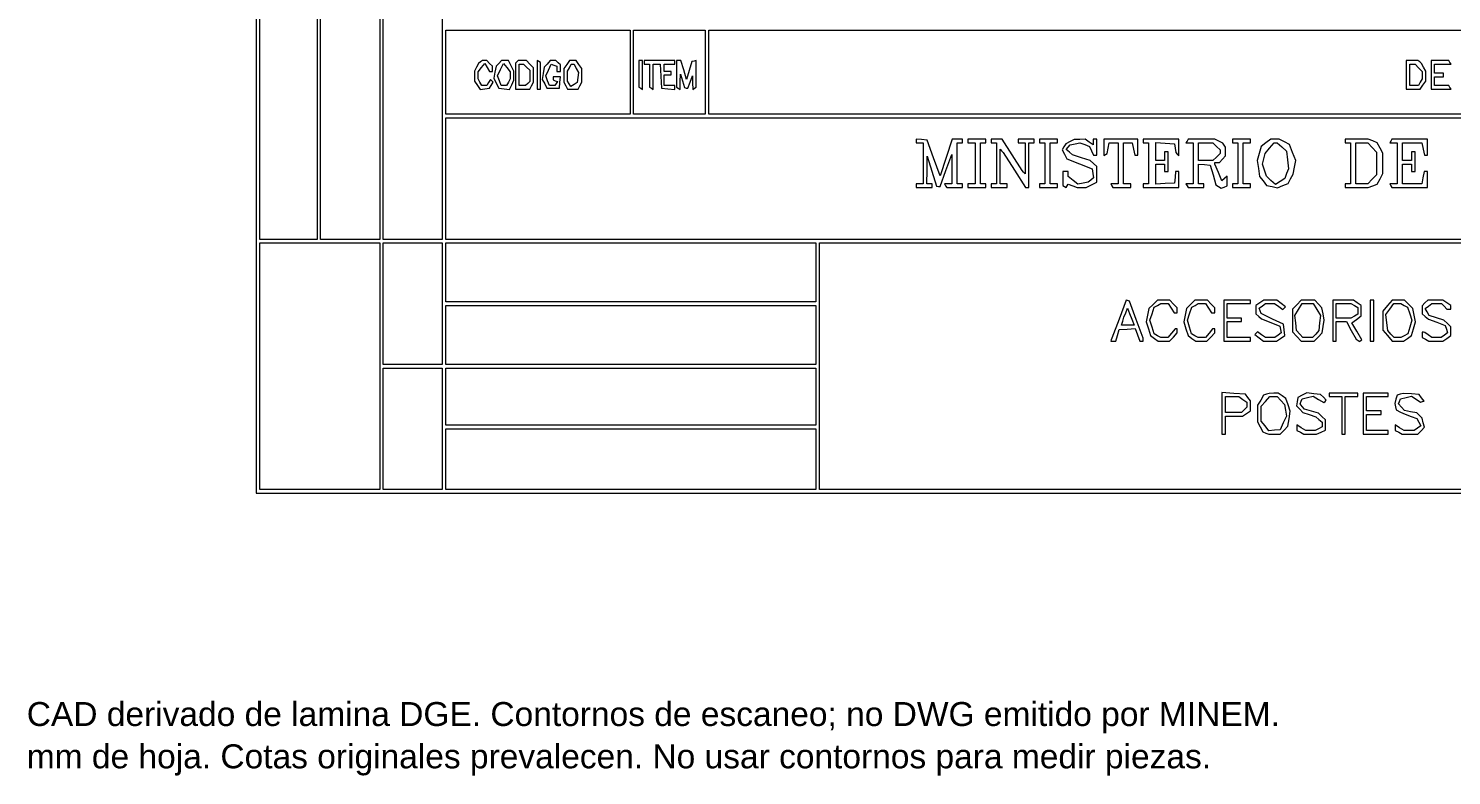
# Paper-space layout 'AN-17-DGE-071-B' of a CAD drawing. Header units: metres, sheet in millimetres. Extents: x 12 to 192, y 4 to 291.
# Drawn here: x 12.1 to 113, y 4.5 to 57.5 of the extents above; entities that cross this region are included whole.
import ezdxf

# ---------------------------------------------------------------- set-up
doc = ezdxf.new("R2010")
doc.units = ezdxf.units.M
doc.layers.add('DGE_CONTORNOS', color=7, linetype='Continuous', lineweight=0)
doc.layers.add('DGE_DATOS', color=7, linetype='Continuous', lineweight=0)
doc.styles.add('DGE_ARIAL', font='arial.ttf')

# ---------------------------------------------------------------- blocks, each defined once
blk = doc.blocks.new('LP_REF_DGE_MT_071_B')
at = {"layer": 'DGE_CONTORNOS'}
for points in [[(28.27, 147.25), (28.27, 24.51), (110.21, 24.51), (192.14, 24.51), (192.14, 147.25), (192.14, 269.99), (110.21, 269.99), (28.27, 269.99)], [(32.58, 61.33), (32.58, 42.51), (30.55, 42.51), (28.53, 42.51), (28.53, 61.33), (28.53, 80.15), (30.55, 80.15), (32.58, 80.15)], [(37.02, 61.33), (37.02, 42.51), (34.93, 42.51), (32.83, 42.51), (32.83, 61.33), (32.83, 80.15), (34.93, 80.15), (37.02, 80.15)], [(41.45, 51.89), (41.45, 42.51), (39.36, 42.51), (37.27, 42.51), (37.27, 51.89), (37.27, 61.27), (39.36, 61.27), (41.45, 61.27)], [(54.76, 54.36), (54.76, 51.38), (48.23, 51.38), (41.71, 51.38), (41.71, 54.36), (41.71, 57.34), (48.23, 57.34), (54.76, 57.34)], [(60.08, 54.36), (60.08, 51.38), (57.55, 51.38), (55.01, 51.38), (55.01, 54.36), (55.01, 57.34), (57.55, 57.34), (60.08, 57.34)], [(185.68, 54.36), (185.68, 51.38), (123.01, 51.38), (60.34, 51.38), (60.34, 54.36), (60.34, 57.34), (123.01, 57.34), (185.68, 57.34)], [(44.16, 55.09), (44.03, 54.99), (43.88, 54.72), (43.73, 54.44), (43.73, 54.08), (43.73, 53.72), (43.94, 53.43), (44.14, 53.14), (44.46, 53.18), (44.79, 53.22), (44.92, 53.43), (45.06, 53.65), (44.96, 53.75), (44.86, 53.85), (44.73, 53.63), (44.61, 53.41), (44.43, 53.41), (44.25, 53.41), (44.12, 53.65), (43.99, 53.9), (43.99, 54.15), (43.99, 54.39), (44.22, 54.69), (44.46, 54.98), (44.63, 54.7), (44.81, 54.42), (44.9, 54.42), (45, 54.42), (45, 54.6), (45, 54.78), (44.8, 54.98), (44.6, 55.18), (44.45, 55.18), (44.3, 55.18)], [(45.46, 54.99), (45.26, 54.79), (45.18, 54.37), (45.1, 53.94), (45.28, 53.58), (45.45, 53.22), (45.83, 53.18), (46.22, 53.14), (46.37, 53.47), (46.52, 53.8), (46.52, 54.12), (46.52, 54.43), (46.33, 54.81), (46.14, 55.18), (45.89, 55.18), (45.65, 55.18)], [(46.27, 54.15), (46.27, 53.9), (46.14, 53.65), (46.01, 53.41), (45.82, 53.41), (45.63, 53.41), (45.5, 53.76), (45.36, 54.1), (45.58, 54.55), (45.79, 54.99), (46.03, 54.69), (46.27, 54.39)], [(46.73, 55.1), (46.65, 55.01), (46.65, 54.08), (46.65, 53.15), (47.15, 53.15), (47.65, 53.15), (47.78, 53.4), (47.92, 53.65), (47.92, 54.16), (47.92, 54.68), (47.66, 54.93), (47.41, 55.18), (47.11, 55.18), (46.82, 55.18)], [(47.43, 54.72), (47.66, 54.51), (47.66, 54.11), (47.66, 53.71), (47.51, 53.56), (47.36, 53.41), (47.13, 53.41), (46.9, 53.41), (46.9, 54.17), (46.9, 54.93), (47.05, 54.93), (47.2, 54.93)], [(48.17, 54.18), (48.17, 53.15), (48.3, 53.15), (48.42, 53.15), (48.42, 54.1), (48.42, 55.04), (48.3, 55.12), (48.17, 55.2)], [(48.88, 54.94), (48.67, 54.71), (48.6, 54.28), (48.54, 53.85), (48.71, 53.54), (48.87, 53.22), (49.31, 53.22), (49.75, 53.22), (49.79, 53.63), (49.83, 54.04), (49.57, 54.04), (49.31, 54.04), (49.31, 53.93), (49.31, 53.81), (49.46, 53.76), (49.61, 53.71), (49.52, 53.56), (49.42, 53.41), (49.24, 53.41), (49.05, 53.41), (48.92, 53.76), (48.79, 54.1), (48.98, 54.51), (49.18, 54.92), (49.37, 54.85), (49.56, 54.78), (49.56, 54.6), (49.56, 54.42), (49.69, 54.42), (49.82, 54.42), (49.82, 54.65), (49.82, 54.88), (49.66, 55.03), (49.51, 55.18), (49.3, 55.18), (49.1, 55.18)], [(50.27, 54.9), (50.07, 54.62), (50.07, 54.13), (50.07, 53.65), (50.2, 53.4), (50.33, 53.15), (50.7, 53.15), (51.08, 53.15), (51.21, 53.4), (51.34, 53.65), (51.34, 54.13), (51.34, 54.62), (51.14, 54.9), (50.94, 55.18), (50.7, 55.18), (50.47, 55.18)], [(50.95, 54.63), (51.11, 54.34), (51.06, 53.98), (51.02, 53.62), (50.8, 53.48), (50.57, 53.34), (50.45, 53.54), (50.33, 53.73), (50.33, 54.08), (50.32, 54.44), (50.46, 54.68), (50.59, 54.93), (50.69, 54.93), (50.79, 54.93)], [(55.39, 54.24), (55.39, 53.3), (55.52, 53.22), (55.65, 53.14), (55.65, 54.16), (55.65, 55.18), (55.52, 55.18), (55.39, 55.18)], [(55.77, 55.06), (55.77, 54.93), (55.96, 54.93), (56.15, 54.93), (56.15, 54.11), (56.15, 53.3), (56.28, 53.22), (56.41, 53.14), (56.41, 54.03), (56.41, 54.93), (56.65, 54.93), (56.9, 54.93), (56.94, 54.07), (56.98, 53.22), (57.45, 53.18), (57.93, 53.14), (57.93, 53.27), (57.93, 53.41), (57.55, 53.41), (57.17, 53.41), (57.17, 53.79), (57.17, 54.17), (57.42, 54.17), (57.67, 54.17), (57.67, 54.3), (57.67, 54.42), (57.42, 54.42), (57.17, 54.42), (57.17, 54.68), (57.17, 54.93), (57.55, 54.93), (57.93, 54.93), (57.93, 55.06), (57.93, 55.18), (56.85, 55.18), (55.77, 55.18)], [(58.05, 54.24), (58.05, 53.3), (58.18, 53.22), (58.31, 53.14), (58.32, 53.69), (58.33, 54.23), (58.48, 53.75), (58.63, 53.27), (58.75, 53.24), (58.86, 53.22), (59.02, 53.66), (59.18, 54.11), (59.19, 53.62), (59.2, 53.14), (59.32, 53.22), (59.45, 53.3), (59.45, 54.25), (59.45, 55.2), (59.3, 55.15), (59.15, 55.11), (58.96, 54.48), (58.77, 53.85), (58.57, 54.52), (58.37, 55.18), (58.21, 55.18), (58.05, 55.18)], [(109.76, 54.17), (109.76, 53.15), (110.26, 53.15), (110.76, 53.15), (110.96, 53.44), (111.16, 53.72), (111.16, 54.08), (111.16, 54.44), (111.01, 54.72), (110.87, 54.99), (110.73, 55.09), (110.59, 55.18), (110.17, 55.18), (109.76, 55.18)], [(110.65, 54.68), (110.9, 54.42), (110.9, 54.16), (110.9, 53.9), (110.77, 53.65), (110.64, 53.41), (110.33, 53.41), (110.02, 53.41), (110.02, 54.17), (110.02, 54.93), (110.21, 54.93), (110.4, 54.93)], [(111.54, 54.17), (111.54, 53.15), (112.24, 53.15), (112.95, 53.15), (112.87, 53.28), (112.79, 53.41), (112.29, 53.41), (111.79, 53.41), (111.79, 53.73), (111.79, 54.04), (112.11, 54.04), (112.42, 54.04), (112.42, 54.17), (112.42, 54.3), (112.11, 54.3), (111.79, 54.3), (111.79, 54.61), (111.79, 54.93), (112.37, 54.93), (112.95, 54.93), (112.87, 55.06), (112.79, 55.18), (112.16, 55.18), (111.54, 55.18)], [(191.89, 46.82), (191.89, 42.51), (116.8, 42.51), (41.71, 42.51), (41.71, 46.82), (41.71, 51.13), (116.8, 51.13), (191.89, 51.13)], [(75.04, 49.49), (75.04, 49.35), (75.29, 49.35), (75.54, 49.35), (75.54, 47.9), (75.54, 46.44), (75.29, 46.44), (75.04, 46.44), (75.04, 46.31), (75.04, 46.18), (75.61, 46.18), (76.18, 46.18), (76.18, 46.31), (76.18, 46.44), (75.99, 46.44), (75.8, 46.44), (75.81, 47.42), (75.82, 48.4), (76.16, 47.34), (76.49, 46.27), (76.62, 46.26), (76.75, 46.25), (77.15, 47.39), (77.56, 48.53), (77.56, 47.48), (77.57, 46.44), (77.31, 46.44), (77.05, 46.44), (77.13, 46.31), (77.21, 46.18), (77.77, 46.18), (78.33, 46.18), (78.33, 46.31), (78.33, 46.44), (78.14, 46.44), (77.95, 46.44), (77.95, 47.9), (77.95, 49.35), (78.14, 49.35), (78.33, 49.35), (78.33, 49.48), (78.33, 49.61), (77.96, 49.61), (77.59, 49.61), (77.16, 48.31), (76.73, 47.02), (76.28, 48.28), (75.83, 49.54), (75.43, 49.58), (75.04, 49.62)], [(78.71, 49.48), (78.71, 49.35), (78.97, 49.35), (79.22, 49.35), (79.22, 47.9), (79.22, 46.44), (78.97, 46.44), (78.71, 46.44), (78.71, 46.31), (78.71, 46.18), (79.35, 46.18), (79.98, 46.18), (79.98, 46.31), (79.98, 46.44), (79.79, 46.44), (79.6, 46.44), (79.6, 47.9), (79.6, 49.35), (79.79, 49.35), (79.98, 49.35), (79.98, 49.48), (79.98, 49.61), (79.35, 49.61), (78.71, 49.61)], [(80.36, 49.48), (80.36, 49.35), (80.55, 49.35), (80.74, 49.35), (80.74, 47.9), (80.74, 46.44), (80.55, 46.44), (80.36, 46.44), (80.36, 46.31), (80.36, 46.18), (80.93, 46.18), (81.5, 46.18), (81.5, 46.31), (81.5, 46.44), (81.25, 46.44), (80.99, 46.44), (80.99, 47.67), (80.99, 48.9), (81.1, 48.78), (81.2, 48.66), (82, 47.42), (82.8, 46.18), (82.91, 46.18), (83.02, 46.18), (83.02, 47.77), (83.02, 49.35), (83.21, 49.35), (83.4, 49.35), (83.4, 49.48), (83.4, 49.61), (82.83, 49.61), (82.26, 49.61), (82.26, 49.48), (82.26, 49.35), (82.51, 49.35), (82.77, 49.35), (82.77, 48.25), (82.77, 47.15), (82.66, 47.27), (82.55, 47.39), (81.84, 48.5), (81.13, 49.61), (80.74, 49.61), (80.36, 49.61)], [(83.78, 49.48), (83.78, 49.35), (83.97, 49.35), (84.16, 49.35), (84.16, 47.9), (84.16, 46.44), (83.97, 46.44), (83.78, 46.44), (83.78, 46.31), (83.78, 46.18), (84.42, 46.18), (85.05, 46.18), (85.05, 46.31), (85.05, 46.44), (84.8, 46.44), (84.54, 46.44), (84.54, 47.9), (84.54, 49.35), (84.8, 49.35), (85.05, 49.35), (85.05, 49.48), (85.05, 49.61), (84.42, 49.61), (83.78, 49.61)], [(85.95, 49.45), (85.64, 49.29), (85.51, 49.08), (85.38, 48.86), (85.55, 48.55), (85.72, 48.23), (86.62, 47.87), (87.52, 47.52), (87.56, 47.19), (87.6, 46.86), (87.42, 46.71), (87.24, 46.57), (86.87, 46.49), (86.5, 46.42), (86.16, 46.69), (85.81, 46.96), (85.81, 47.14), (85.81, 47.33), (85.62, 47.33), (85.43, 47.33), (85.43, 46.83), (85.43, 46.33), (85.55, 46.25), (85.67, 46.18), (85.74, 46.3), (85.82, 46.43), (86.14, 46.31), (86.46, 46.18), (86.77, 46.18), (87.09, 46.18), (87.46, 46.38), (87.84, 46.57), (87.84, 47.12), (87.84, 47.67), (87.61, 47.88), (87.37, 48.09), (86.75, 48.29), (86.13, 48.5), (85.91, 48.69), (85.68, 48.88), (85.82, 49.05), (85.95, 49.21), (86.3, 49.29), (86.65, 49.36), (86.99, 49.23), (87.33, 49.1), (87.48, 48.79), (87.62, 48.47), (87.73, 48.47), (87.84, 48.47), (87.84, 49.04), (87.84, 49.61), (87.71, 49.61), (87.58, 49.61), (87.58, 49.41), (87.58, 49.21), (87.3, 49.41), (87.02, 49.61), (86.64, 49.6), (86.25, 49.6)], [(88.34, 49.03), (88.34, 48.45), (88.46, 48.52), (88.57, 48.59), (88.64, 48.97), (88.72, 49.35), (89.04, 49.35), (89.36, 49.35), (89.36, 47.9), (89.36, 46.44), (89.1, 46.44), (88.84, 46.44), (88.91, 46.31), (88.99, 46.18), (89.62, 46.18), (90.25, 46.18), (90.25, 46.31), (90.25, 46.44), (89.99, 46.44), (89.74, 46.44), (89.74, 47.9), (89.74, 49.35), (90.05, 49.35), (90.36, 49.35), (90.44, 48.91), (90.53, 48.47), (90.64, 48.47), (90.75, 48.47), (90.75, 49.04), (90.75, 49.61), (89.55, 49.61), (88.34, 49.61)], [(91.13, 49.48), (91.13, 49.35), (91.32, 49.35), (91.51, 49.35), (91.51, 47.9), (91.51, 46.44), (91.32, 46.44), (91.13, 46.44), (91.13, 46.31), (91.13, 46.18), (92.4, 46.18), (93.67, 46.18), (93.67, 46.75), (93.67, 47.33), (93.55, 47.33), (93.43, 47.33), (93.39, 46.91), (93.35, 46.5), (92.69, 46.46), (92.02, 46.42), (92.02, 47.13), (92.02, 47.83), (92.34, 47.83), (92.65, 47.83), (92.65, 47.58), (92.65, 47.33), (92.78, 47.33), (92.91, 47.33), (92.91, 48.02), (92.91, 48.72), (92.78, 48.72), (92.65, 48.72), (92.65, 48.4), (92.65, 48.09), (92.34, 48.09), (92.02, 48.09), (92.02, 48.73), (92.02, 49.37), (92.69, 49.33), (93.35, 49.29), (93.39, 48.97), (93.44, 48.66), (93.55, 48.54), (93.67, 48.42), (93.67, 49.01), (93.67, 49.61), (92.4, 49.61), (91.13, 49.61)], [(94.24, 49.48), (94.16, 49.35), (94.42, 49.35), (94.68, 49.35), (94.68, 47.9), (94.68, 46.44), (94.42, 46.44), (94.16, 46.44), (94.24, 46.31), (94.32, 46.18), (94.88, 46.18), (95.44, 46.18), (95.44, 46.31), (95.44, 46.44), (95.25, 46.44), (95.06, 46.44), (95.06, 47.14), (95.06, 47.85), (95.47, 47.81), (95.88, 47.77), (96.09, 47.08), (96.29, 46.38), (96.48, 46.26), (96.67, 46.14), (96.88, 46.22), (97.09, 46.3), (97.09, 46.64), (97.09, 46.98), (96.9, 46.82), (96.71, 46.66), (96.46, 47.26), (96.2, 47.85), (96.2, 47.91), (96.2, 47.96), (96.37, 47.96), (96.54, 47.96), (96.75, 48.19), (96.96, 48.42), (96.96, 48.73), (96.96, 49.04), (96.87, 49.18), (96.77, 49.32), (96.5, 49.46), (96.22, 49.61), (95.27, 49.61), (94.32, 49.61)], [(97.47, 49.48), (97.47, 49.35), (97.66, 49.35), (97.85, 49.35), (97.85, 47.9), (97.85, 46.44), (97.66, 46.44), (97.47, 46.44), (97.47, 46.31), (97.47, 46.18), (98.1, 46.18), (98.74, 46.18), (98.74, 46.31), (98.74, 46.44), (98.48, 46.44), (98.23, 46.44), (98.23, 47.9), (98.23, 49.35), (98.48, 49.35), (98.74, 49.35), (98.74, 49.48), (98.74, 49.61), (98.1, 49.61), (97.47, 49.61)], [(99.83, 49.35), (99.5, 49.09), (99.36, 48.6), (99.21, 48.11), (99.3, 47.54), (99.38, 46.96), (99.63, 46.65), (99.88, 46.33), (100.27, 46.25), (100.65, 46.16), (101.03, 46.32), (101.41, 46.47), (101.58, 46.81), (101.76, 47.14), (101.85, 47.62), (101.94, 48.1), (101.72, 48.66), (101.5, 49.23), (101.14, 49.42), (100.78, 49.61), (100.47, 49.61), (100.17, 49.61)], [(105.45, 49.48), (105.45, 49.35), (105.64, 49.35), (105.83, 49.35), (105.83, 47.9), (105.83, 46.44), (105.64, 46.44), (105.45, 46.44), (105.45, 46.31), (105.45, 46.18), (106.27, 46.18), (107.08, 46.18), (107.4, 46.31), (107.72, 46.43), (107.92, 46.81), (108.12, 47.19), (108.12, 47.9), (108.12, 48.61), (107.92, 48.98), (107.72, 49.36), (107.4, 49.49), (107.08, 49.61), (106.27, 49.61), (105.45, 49.61)], [(108.69, 49.48), (108.61, 49.35), (108.87, 49.35), (109.13, 49.35), (109.13, 47.9), (109.13, 46.44), (108.87, 46.44), (108.61, 46.44), (108.69, 46.31), (108.76, 46.18), (110.02, 46.18), (111.28, 46.18), (111.28, 46.75), (111.28, 47.33), (111.16, 47.33), (111.04, 47.33), (110.96, 46.88), (110.88, 46.44), (110.19, 46.44), (109.51, 46.44), (109.51, 47.14), (109.51, 47.83), (109.83, 47.83), (110.14, 47.83), (110.14, 47.58), (110.14, 47.33), (110.27, 47.33), (110.4, 47.33), (110.4, 48.02), (110.4, 48.72), (110.27, 48.72), (110.14, 48.72), (110.14, 48.4), (110.14, 48.09), (109.83, 48.09), (109.51, 48.09), (109.51, 48.72), (109.51, 49.35), (110.2, 49.35), (110.89, 49.35), (110.98, 48.91), (111.06, 48.47), (111.17, 48.47), (111.28, 48.47), (111.28, 49.04), (111.28, 49.61), (110.02, 49.61), (108.76, 49.61)], [(96.33, 49.1), (96.58, 48.85), (96.58, 48.72), (96.58, 48.59), (96.33, 48.34), (96.08, 48.09), (95.57, 48.09), (95.06, 48.09), (95.06, 48.72), (95.06, 49.35), (95.57, 49.35), (96.08, 49.35)], [(100.96, 49.06), (101.3, 48.77), (101.36, 48.14), (101.42, 47.52), (101.29, 47.17), (101.16, 46.83), (100.83, 46.62), (100.5, 46.4), (100.19, 46.69), (99.88, 46.98), (99.74, 47.41), (99.6, 47.83), (99.69, 48.22), (99.77, 48.6), (100.09, 48.98), (100.41, 49.35), (100.52, 49.35), (100.62, 49.35)], [(107.36, 49.03), (107.67, 48.7), (107.67, 47.9), (107.67, 47.09), (107.36, 46.77), (107.06, 46.44), (106.64, 46.44), (106.21, 46.44), (106.21, 47.9), (106.21, 49.35), (106.64, 49.35), (107.06, 49.35)], [(37.02, 33.51), (37.02, 24.77), (32.77, 24.77), (28.53, 24.77), (28.53, 33.51), (28.53, 42.26), (32.77, 42.26), (37.02, 42.26)], [(41.45, 37.95), (41.45, 33.64), (39.36, 33.64), (37.27, 33.64), (37.27, 37.95), (37.27, 42.26), (39.36, 42.26), (41.45, 42.26)], [(67.94, 40.16), (67.94, 38.07), (54.82, 38.07), (41.71, 38.07), (41.71, 40.16), (41.71, 42.26), (54.82, 42.26), (67.94, 42.26)], [(169.84, 33.51), (169.84, 24.77), (119.01, 24.77), (68.19, 24.77), (68.19, 33.51), (68.19, 42.26), (119.01, 42.26), (169.84, 42.26)], [(67.94, 35.73), (67.94, 33.64), (54.82, 33.64), (41.71, 33.64), (41.71, 35.73), (41.71, 37.82), (54.82, 37.82), (67.94, 37.82)], [(89.42, 36.85), (88.91, 35.5), (88.87, 35.39), (88.83, 35.29), (89.01, 35.29), (89.2, 35.29), (89.31, 35.7), (89.43, 36.11), (90, 36.15), (90.57, 36.18), (90.73, 35.74), (90.9, 35.29), (91.01, 35.29), (91.13, 35.29), (91.13, 35.4), (91.13, 35.5), (90.64, 36.82), (90.15, 38.13), (90.03, 38.17), (89.92, 38.2)], [(90.32, 36.84), (90.49, 36.43), (90.04, 36.43), (89.59, 36.43), (89.68, 36.71), (89.77, 37), (89.9, 37.31), (90.02, 37.63), (90.09, 37.44), (90.15, 37.25)], [(91.83, 37.9), (91.53, 37.6), (91.44, 37.13), (91.35, 36.66), (91.5, 36.17), (91.65, 35.68), (91.93, 35.48), (92.2, 35.29), (92.6, 35.29), (92.99, 35.29), (93.27, 35.58), (93.54, 35.87), (93.54, 36.02), (93.54, 36.17), (93.46, 36.17), (93.39, 36.17), (93.14, 35.86), (92.89, 35.54), (92.64, 35.54), (92.38, 35.54), (92.14, 35.67), (91.9, 35.8), (91.76, 36.29), (91.61, 36.77), (91.76, 37.23), (91.91, 37.7), (92.15, 37.82), (92.38, 37.95), (92.64, 37.95), (92.9, 37.95), (93.11, 37.63), (93.32, 37.31), (93.43, 37.31), (93.54, 37.31), (93.54, 37.48), (93.54, 37.65), (93.28, 37.92), (93.02, 38.2), (92.58, 38.2), (92.14, 38.2)], [(94.49, 37.9), (94.19, 37.6), (94.1, 37.13), (94.01, 36.66), (94.16, 36.17), (94.31, 35.68), (94.59, 35.48), (94.86, 35.29), (95.26, 35.29), (95.65, 35.29), (95.93, 35.58), (96.2, 35.87), (96.2, 36.02), (96.2, 36.17), (96.13, 36.17), (96.05, 36.17), (95.8, 35.86), (95.55, 35.54), (95.3, 35.54), (95.04, 35.54), (94.8, 35.67), (94.56, 35.8), (94.42, 36.29), (94.27, 36.77), (94.42, 37.23), (94.57, 37.7), (94.81, 37.82), (95.04, 37.95), (95.3, 37.95), (95.56, 37.95), (95.77, 37.63), (95.98, 37.31), (96.09, 37.31), (96.2, 37.31), (96.2, 37.48), (96.2, 37.65), (95.94, 37.92), (95.69, 38.2), (95.24, 38.2), (94.8, 38.2)], [(96.84, 36.74), (96.84, 35.29), (97.79, 35.29), (98.74, 35.29), (98.74, 35.41), (98.74, 35.54), (97.91, 35.54), (97.09, 35.54), (97.09, 36.11), (97.09, 36.68), (97.6, 36.68), (98.1, 36.68), (98.1, 36.81), (98.1, 36.93), (97.6, 36.93), (97.09, 36.93), (97.09, 37.44), (97.09, 37.95), (97.91, 37.95), (98.74, 37.95), (98.74, 38.07), (98.74, 38.2), (97.79, 38.2), (96.84, 38.2)], [(99.4, 38), (99.12, 37.81), (99.12, 37.51), (99.12, 37.22), (99.32, 37.05), (99.52, 36.88), (100.17, 36.62), (100.82, 36.36), (100.87, 36.12), (100.92, 35.87), (100.69, 35.71), (100.46, 35.54), (100.14, 35.54), (99.81, 35.54), (99.52, 35.74), (99.23, 35.95), (99.14, 35.86), (99.05, 35.77), (99.35, 35.53), (99.65, 35.29), (100.12, 35.29), (100.58, 35.29), (100.87, 35.49), (101.16, 35.69), (101.12, 36.09), (101.08, 36.49), (100.29, 36.86), (99.5, 37.24), (99.43, 37.43), (99.36, 37.62), (99.58, 37.79), (99.8, 37.95), (100.13, 37.95), (100.45, 37.95), (100.74, 37.74), (101.03, 37.54), (101.12, 37.63), (101.21, 37.72), (100.91, 37.96), (100.61, 38.2), (100.15, 38.2), (99.68, 38.2)], [(102.02, 37.87), (101.72, 37.55), (101.72, 36.74), (101.72, 35.94), (102.02, 35.61), (102.33, 35.29), (102.79, 35.29), (103.26, 35.29), (103.54, 35.58), (103.82, 35.88), (103.89, 36.34), (103.96, 36.79), (103.88, 37.22), (103.8, 37.65), (103.55, 37.92), (103.29, 38.2), (102.81, 38.2), (102.33, 38.2)], [(103.43, 37.54), (103.69, 37.12), (103.64, 36.58), (103.58, 36.04), (103.36, 35.79), (103.13, 35.54), (102.79, 35.54), (102.45, 35.54), (102.23, 35.79), (102, 36.04), (101.95, 36.58), (101.89, 37.12), (102.15, 37.54), (102.41, 37.95), (102.79, 37.95), (103.18, 37.95)], [(104.57, 36.74), (104.57, 35.29), (104.69, 35.29), (104.82, 35.29), (104.82, 35.98), (104.82, 36.68), (105.18, 36.68), (105.54, 36.68), (105.88, 36.05), (106.23, 35.42), (106.36, 35.34), (106.48, 35.26), (106.55, 35.33), (106.62, 35.39), (106.27, 35.99), (105.92, 36.59), (106.26, 36.83), (106.59, 37.08), (106.59, 37.44), (106.59, 37.81), (106.31, 38), (106.03, 38.2), (105.3, 38.2), (104.57, 38.2)], [(106.1, 37.82), (106.34, 37.68), (106.34, 37.44), (106.34, 37.2), (106.1, 37.06), (105.85, 36.93), (105.34, 36.93), (104.82, 36.93), (104.82, 37.44), (104.82, 37.95), (105.34, 37.95), (105.85, 37.95)], [(107.23, 36.74), (107.23, 35.29), (107.35, 35.29), (107.48, 35.29), (107.48, 36.74), (107.48, 38.2), (107.35, 38.2), (107.23, 38.2)], [(108.44, 37.81), (108.12, 37.42), (108.12, 36.74), (108.12, 36.07), (108.44, 35.68), (108.77, 35.29), (109.18, 35.29), (109.58, 35.29), (109.86, 35.48), (110.14, 35.68), (110.28, 36.17), (110.43, 36.66), (110.34, 37.13), (110.25, 37.6), (109.95, 37.9), (109.65, 38.2), (109.21, 38.2), (108.77, 38.2)], [(109.63, 37.82), (109.87, 37.7), (110.02, 37.23), (110.17, 36.77), (110.03, 36.29), (109.88, 35.8), (109.64, 35.67), (109.4, 35.54), (109.16, 35.54), (108.92, 35.54), (108.69, 35.79), (108.47, 36.04), (108.4, 36.6), (108.34, 37.17), (108.62, 37.56), (108.89, 37.95), (109.15, 37.95), (109.4, 37.95)], [(111.1, 38), (110.9, 37.8), (110.9, 37.51), (110.9, 37.23), (111.13, 37.04), (111.35, 36.85), (111.94, 36.63), (112.54, 36.41), (112.62, 36.14), (112.71, 35.88), (112.48, 35.71), (112.25, 35.54), (111.92, 35.54), (111.59, 35.54), (111.34, 35.73), (111.09, 35.91), (111, 35.92), (110.9, 35.92), (110.9, 35.73), (110.9, 35.55), (111.15, 35.42), (111.39, 35.29), (111.88, 35.29), (112.37, 35.29), (112.65, 35.48), (112.93, 35.68), (112.93, 35.99), (112.93, 36.3), (112.69, 36.55), (112.44, 36.79), (111.92, 36.95), (111.4, 37.1), (111.26, 37.36), (111.12, 37.61), (111.36, 37.78), (111.59, 37.95), (111.93, 37.95), (112.28, 37.95), (112.47, 37.76), (112.66, 37.57), (112.8, 37.57), (112.93, 37.57), (112.93, 37.69), (112.93, 37.81), (112.65, 38), (112.37, 38.2), (111.83, 38.2), (111.3, 38.2)], [(41.45, 29.08), (41.45, 24.77), (39.36, 24.77), (37.27, 24.77), (37.27, 29.08), (37.27, 33.38), (39.36, 33.38), (41.45, 33.38)], [(67.94, 31.36), (67.94, 29.33), (54.82, 29.33), (41.71, 29.33), (41.71, 31.36), (41.71, 33.38), (54.82, 33.38), (67.94, 33.38)], [(96.71, 30.17), (96.71, 28.7), (96.84, 28.7), (96.96, 28.7), (96.96, 29.33), (96.96, 29.96), (97.57, 29.96), (98.17, 29.96), (98.46, 30.16), (98.74, 30.36), (98.74, 30.71), (98.74, 31.06), (98.56, 31.29), (98.39, 31.53), (97.55, 31.59), (96.71, 31.64)], [(98.2, 31.16), (98.48, 30.96), (98.48, 30.79), (98.48, 30.61), (98.28, 30.42), (98.09, 30.22), (97.52, 30.22), (96.96, 30.22), (96.96, 30.79), (96.96, 31.36), (97.44, 31.36), (97.92, 31.36)], [(99.87, 31.53), (99.67, 31.47), (99.46, 31.11), (99.24, 30.75), (99.24, 30.16), (99.24, 29.57), (99.43, 29.21), (99.61, 28.85), (99.82, 28.77), (100.03, 28.7), (100.44, 28.7), (100.85, 28.7), (101.12, 28.98), (101.39, 29.27), (101.47, 29.79), (101.55, 30.32), (101.4, 30.77), (101.25, 31.23), (100.98, 31.42), (100.71, 31.61), (100.39, 31.6), (100.07, 31.58)], [(100.88, 31.08), (101.14, 30.81), (101.22, 30.39), (101.3, 29.97), (101.06, 29.49), (100.83, 29.01), (100.43, 28.97), (100.03, 28.94), (99.77, 29.28), (99.5, 29.62), (99.5, 30.15), (99.5, 30.69), (99.81, 31.02), (100.12, 31.36), (100.37, 31.36), (100.63, 31.36)], [(102.41, 31.45), (102.1, 31.29), (102.05, 30.99), (102.01, 30.7), (102.23, 30.46), (102.44, 30.23), (102.9, 30.08), (103.36, 29.93), (103.58, 29.74), (103.81, 29.54), (103.81, 29.38), (103.81, 29.21), (103.56, 29.08), (103.32, 28.95), (102.99, 28.95), (102.66, 28.95), (102.34, 29.15), (102.03, 29.36), (102.03, 29.16), (102.03, 28.96), (102.28, 28.83), (102.52, 28.7), (102.97, 28.7), (103.41, 28.7), (103.74, 28.84), (104.06, 28.99), (104.06, 29.34), (104.06, 29.7), (103.8, 29.94), (103.55, 30.18), (103.06, 30.32), (102.57, 30.47), (102.41, 30.66), (102.26, 30.85), (102.33, 31.03), (102.4, 31.21), (102.78, 31.29), (103.17, 31.38), (103.55, 31.15), (103.93, 30.93), (104.02, 31.02), (104.11, 31.11), (103.91, 31.31), (103.71, 31.5), (103.22, 31.56), (102.73, 31.62)], [(104.31, 31.48), (104.31, 31.36), (104.76, 31.36), (105.2, 31.36), (105.2, 30.03), (105.2, 28.7), (105.33, 28.7), (105.45, 28.7), (105.45, 30.03), (105.45, 31.36), (105.9, 31.36), (106.34, 31.36), (106.34, 31.48), (106.34, 31.61), (105.33, 31.61), (104.31, 31.61)], [(106.72, 30.15), (106.72, 28.7), (107.61, 28.7), (108.5, 28.7), (108.5, 28.82), (108.5, 28.95), (107.74, 28.95), (106.97, 28.95), (106.97, 29.52), (106.97, 30.09), (107.48, 30.09), (107.99, 30.09), (107.99, 30.22), (107.99, 30.34), (107.48, 30.34), (106.97, 30.34), (106.97, 30.85), (106.97, 31.36), (107.74, 31.36), (108.5, 31.36), (108.5, 31.48), (108.5, 31.61), (107.61, 31.61), (106.72, 31.61)], [(109.35, 31.53), (109.13, 31.47), (109.05, 31.17), (108.98, 30.87), (109.02, 30.64), (109.07, 30.42), (109.38, 30.26), (109.7, 30.11), (110.12, 29.95), (110.53, 29.8), (110.67, 29.54), (110.81, 29.29), (110.58, 29.12), (110.35, 28.95), (109.99, 28.95), (109.63, 28.95), (109.31, 29.15), (109, 29.36), (109, 29.16), (109, 28.96), (109.25, 28.83), (109.49, 28.7), (110.05, 28.7), (110.61, 28.7), (110.84, 28.94), (111.06, 29.19), (110.98, 29.51), (110.9, 29.82), (110.71, 30.01), (110.52, 30.21), (110.08, 30.29), (109.65, 30.37), (109.44, 30.6), (109.23, 30.84), (109.3, 31.02), (109.37, 31.21), (109.76, 31.29), (110.15, 31.38), (110.47, 31.17), (110.79, 30.96), (110.92, 31), (111.04, 31.04), (110.87, 31.28), (110.7, 31.51), (110.14, 31.55), (109.57, 31.59)], [(67.94, 26.92), (67.94, 24.77), (54.82, 24.77), (41.71, 24.77), (41.71, 26.92), (41.71, 29.08), (54.82, 29.08), (67.94, 29.08)]]:
    blk.add_lwpolyline(points, close=True, dxfattribs=at)
at = {"layer": 'DGE_DATOS', "style": 'DGE_ARIAL'}
for s, p in [('CAD derivado de lamina DGE. Contornos de escaneo; no DWG emitido por MINEM.', (12, 8)), ('mm de hoja. Cotas originales prevalecen. No usar contornos para medir piezas.', (12, 5))]:
    blk.add_text(s, height=1.7, dxfattribs=at).set_placement(p)

psp = doc.layouts.new('AN-17-DGE-071-B')

# ---------------------------------------------------------------- block references
at = {"layer": 'DGE_DATOS'}
psp.add_blockref('LP_REF_DGE_MT_071_B', (0, 0), dxfattribs=at)

doc.saveas('drawing.dxf')
